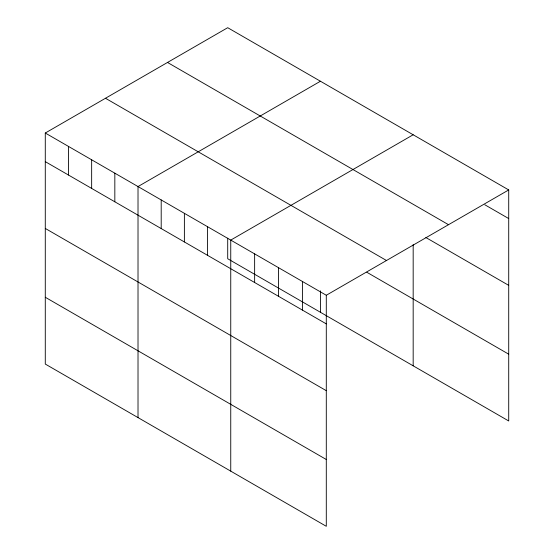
<?xml version="1.0" encoding="UTF-8"?>
<svg xmlns="http://www.w3.org/2000/svg" width="554" height="554" viewBox="0 0 554 554"><rect width="100%" height="100%" fill="white"/><g stroke="black" fill="none" stroke-linecap="round" stroke-linejoin="round"><path stroke-width="0.83" d="M45.283 133.022L326.292 295.261L326.292 526.3L45.283 364.061L45.283 133.022L227.708 27.7L508.717 189.939L508.717 420.978L227.708 258.739L227.708 238.185M320.441 81.237L138.015 186.559L138.015 417.598M413.173 134.774L230.748 240.097L230.748 471.142M326.292 295.261L508.717 189.939M484.833 204.772L508.717 218.56M167.509 62.457L448.518 224.695M425.86 237.521L508.717 285.358M105.482 98.266L386.491 260.505M366.81 272.249L508.717 354.179M45.283 161.643L326.292 323.882M45.283 228.442L326.292 390.681M45.283 297.263L326.292 459.501M413.173 244.639L413.173 365.82M320.441 290.871L320.441 312.276M302.408 281.467L302.408 310.088M278.517 267.679L278.517 296.3M254.632 253.891L254.632 282.512M207.563 226.711L207.563 255.339M184.385 213.332L184.385 241.953M161.2 199.946L161.2 228.567M114.83 173.173L114.83 201.794M91.652 159.794L91.652 188.415M68.467 146.408L68.467 175.029"/></g></svg>
